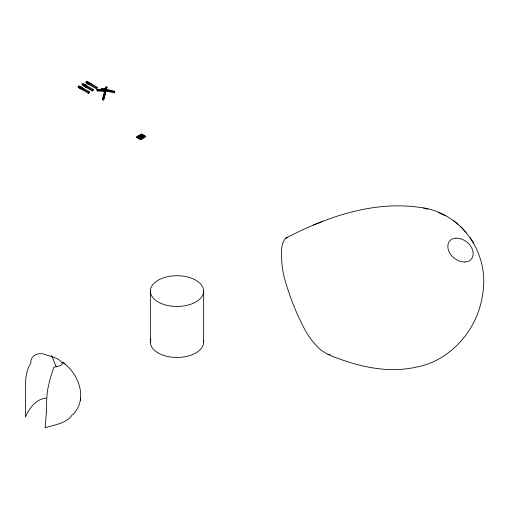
<?xml version="1.0" encoding="UTF-8"?>
<svg xmlns="http://www.w3.org/2000/svg" width="509" height="509" viewBox="0 0 509 509"><rect width="100%" height="100%" fill="white"/><g stroke="black" fill="none" stroke-linecap="round" stroke-linejoin="round"><path stroke-width="0.76" d="M46.459 411.533L45.161 427.7C54.431 424.754 66.463 423.596 72.246 414.822M72.8 414.778C88.451 398.922 78.685 373.479 62.531 362.147L65.286 364.298M102.557 89.883L105.866 90.163M103.028 89.94L102.678 89.915M104.09 89.234L104.199 88.617M103.785 91.639L103.893 91.028M104.975 90.233L105.089 89.559L103.785 89.419M80.314 400.615L80.778 398.095M104.65 90.837L104.472 91.715L105.42 91.754M104.523 90.265L104.854 89.043M104.568 90.519L104.969 89.069M104.447 91.206L105.885 91.175L105.726 91.486M105.089 89.094L104.676 90.379L104.173 89.966M102.424 99.191L105.872 86.886L107.049 87.071L103.728 99.999L102.551 99.821L102.424 99.191L103.594 99.37L103.728 99.999M104.988 90.704L105.503 88.871M105.102 90.405L105.617 88.897L105.268 90.475M102.551 99.821L104.58 92.581M105.236 90.583L104.676 90.666M105.338 90.462L105.694 89.018M105.439 90.303L105.796 89.037M105.42 90.755L104.644 90.78M105.516 90.411L105.866 89.368M103.072 99.599L105.306 91.633M105.713 90.188L106.521 87.293M105.414 91.773L105.586 90.958L104.612 90.895M105.617 90.844L105.98 89.546L105.904 90.265M106.006 90.487L106.426 89.075M103.594 99.37L107.049 87.071M105.942 91.334L104.383 91.175M106.114 90.717L106.546 89.1L106.133 89.05M106.273 90.494L106.655 89.584M106.508 90.545L106.795 89.616M106.616 90.424L106.693 89.705M85.289 85.347L85.207 85.372M86.727 86.479L86.88 86.116L84.284 84.545L85.232 84.914M84.042 86.466L84.303 85.9M85.283 85.264L85.474 84.838L84.074 83.991L83.94 84.297L84.85 84.691M85.824 85.436L86.015 85.009L85.34 85.226M106.731 91.156L114.309 92.848L114.786 91.868L114.474 91.187L101.596 88.312L101.119 89.291L101.431 89.972L104.46 90.647M101.431 89.972L101.915 88.992L101.596 88.312M80.785 87.236L81.911 88.159M81.485 87.701L79.811 86.791L82.312 88.114L81.332 87.663M81.033 89.253L81.395 88.744M89.584 83.508L88.674 82.668L89.966 83.73M89.336 83.215L90.297 83.463M88.903 84.71L89.266 84.201M80.785 88.445L79.086 87.344L79.697 86.861L81.408 87.809M79.792 86.912L79.245 87.554L80.727 88.719L80.969 88.394L79.296 87.402M79.188 87.828L79.945 86.81M79.582 87.567L79.983 87.026M79.678 87.618L80.078 87.077M79.773 87.675L80.174 87.134M79.868 87.733L80.269 87.192M79.964 87.783L80.365 87.243M80.059 87.841L80.46 87.3M80.155 87.898L80.556 87.351M80.25 87.949L80.651 87.408M80.346 88.006L80.746 87.465M80.441 88.057L80.842 87.516M80.537 88.114L80.937 87.573M81.033 87.631L80.575 88.299L80.969 88.394M80.727 88.222L81.128 87.682M80.816 88.28L81.224 87.739M81.567 87.593L81.332 87.911L79.665 86.988M87.154 83.342L87.987 82.216M87.249 83.4L88.082 82.267M87.344 83.451L88.178 82.324M87.44 83.508L88.273 82.382M87.535 83.565L88.369 82.433M87.631 83.616L88.464 82.49M87.726 83.673L88.56 82.547M87.822 83.73L88.655 82.598M88.884 82.471L87.783 84.106M88.197 83.947L89.037 82.821M88.222 83.921L89.024 82.84M88.292 84.004L89.132 82.872M88.388 84.055L89.228 82.929M89.323 82.986L88.483 84.112L89.431 83.05M285.861 238.129C280.198 243.849 281.814 253.17 281.7 260.538A80.944 64.077 83.6 0 0 282.247 266.601A75.402 59.687 83.6 0 0 283.806 275.713C289.042 295.385 296.582 314.587 306.386 332.434A76.185 60.31 83.6 0 0 311.33 339.649A81.077 64.185 83.6 0 0 314.918 343.982C321.637 352.82 332.301 356.605 342.449 359.984C365.666 368.179 391.135 372.588 415.509 367.288C451.228 361.015 478.288 328.776 482.742 293.477C489.652 252.852 461.059 211.75 419.352 207.322C372.938 200.75 326.53 216.961 285.861 238.129L287.757 237.608M78.151 86.339L79.01 85.843L89.336 91.805L89.336 92.797L88.477 93.293L78.151 87.332L78.151 86.339L88.477 92.301L89.336 91.805M82.083 84.068L82.942 83.571L93.268 89.533L93.268 90.526L92.409 91.022L82.083 85.06L82.083 84.068L92.409 90.029L93.268 89.533M86.015 81.796L86.88 81.3L97.206 87.262L97.206 88.254L96.341 88.751L86.015 82.789L86.015 81.796L96.341 87.758L97.206 87.262M103.906 89.73L107.043 89.921L107.399 91.028L106.534 91.525L97.111 90.952L96.761 89.838L97.62 89.342L101.545 89.584M107.043 89.921L106.184 90.417L96.761 89.838M137.933 137.831L142.908 135.025M139.288 138.613L144.2 135.776M139.339 138.645L144.257 135.808M313.258 225.08L322.897 221.256M46.3 398.057C35.967 398.884 29.274 408.32 25.45 417.049L25.45 386.159C25.539 378.314 26.252 369.884 30.864 363.254C29.98 355.556 38.436 351.904 44.779 354.417C50.633 356.701 59.776 357.655 62.524 363.884L60.635 365.57L53.859 367.244L50.028 379.16L47.986 388.093A36.642 12.903 -74.6 0 0 47.051 394.437L46.599 402.428A73.627 8.761 85.1 0 1 46.459 411.533M455.981 238.097L451.515 239.166L448.938 241.909A14.812 11.631 33.9 0 0 451.159 255.181A14.812 11.631 33.9 0 0 465.003 261.995M465.016 262.04L469.483 260.971L472.059 258.228A14.812 11.631 33.9 0 0 469.839 244.956A14.812 11.631 33.9 0 0 455.994 238.142M103.912 89.527L105.229 89.59L104.542 89.788M103.671 89.73L104.555 89.788M104.899 89.87L105.929 89.934M104.199 89.864L105.897 90.048M106.069 90.252C97.862 90.78 106.756 88.541 106.534 91.525M105.77 90.507L104.587 90.36M97.365 90.15L106.788 90.723M104.58 91.009L105.611 91.073M104.351 91.289L105.821 91.404M104.479 91.505L105.427 91.525M105.452 91.639L104.383 91.633L105.293 88.916M330.125 354.595L327.917 354.251M105.108 89.24L105.942 89.425M105.026 89.329L105.859 89.52M105.178 89.457L105.802 89.59M105.147 89.565L105.77 89.705M105.115 89.679L105.738 89.819M101.915 88.992L114.786 91.868M101.514 89.139L114.391 92.021M103.76 89.737L104.46 89.883M104.949 90.055L105.783 90.239M104.969 90.201L105.338 90.316L103.48 89.972M103.149 90.017L102.602 89.921M104.549 90.246L105.14 90.379M103.276 90.188L104.046 90.386M104.167 90.411L103.632 90.379M87.096 83.082L87.828 82.28M87.834 83.921L88.598 84.176L87.039 83.285L87.892 82.159L90.386 83.559M423.609 208.092L427.598 209.104M83.82 84.399L86.861 86.282L83.571 84.449M84.812 84.806L85.709 85.188M83.73 84.589L83.425 84.494L86.778 86.352M85.289 85.079L85.996 85.353M85.926 85.467L84.335 84.526M444.974 215.498L438.561 212.577M89.151 82.687L91.028 84.341M89.533 82.91L90.99 84.093M90.201 83.291L90.958 83.89L90.481 83.457M88.7 82.693L90.303 83.699M86.575 87.128L84.946 86.148L84.78 86.517L86.32 87.408C87.071 86.95 85.347 87.414 84.844 86.384M84.895 86.263L86.536 87.224M81.09 87.122L83.164 88.884M81.472 87.344L83.158 88.84M82.14 87.726L83.12 88.636M82.522 87.949L82.992 88.375M80.021 86.708L82.515 88.102M80.804 88.617L79.226 87.701L80.753 88.611M141.069 134.529L145.059 136.838M140.573 134.815L144.569 137.118M140.083 135.101L144.079 137.405M139.593 135.381L143.583 137.691M139.103 135.668L143.093 137.971M138.607 135.954L142.603 138.257M138.117 136.234L142.113 138.537M137.627 136.52L141.617 138.823M137.131 136.8L141.127 139.11M458.049 224.202L453.519 220.69M105.726 91.283L106.133 91.607M90.825 84.22L88.89 82.522L90.443 84.004M89.037 83.266L89.928 84.049M82.763 88.655L81.02 87.064L82.388 88.439M81.173 87.809L82.064 88.585M466.142 232.32L460.556 226.441M473.574 242.901L470.074 237.474M113.991 92.167L114.309 92.848M51.574 355.377L56.295 367.034M105.872 86.886L105.999 87.516M203.645 291.097A26.653 15.385 0 0 1 163.669 304.42A26.653 15.385 0 0 1 163.669 277.774A26.653 15.385 0 0 1 203.645 291.097L203.645 342.073M150.34 291.097L150.34 342.073M96.341 87.758L96.341 88.751M92.409 90.029L92.409 91.022M88.477 92.301L88.477 93.293M203.498 340.483A26.653 15.385 0 0 1 175.624 357.439A26.653 15.385 0 0 1 150.906 338.918M141.712 134.052L136.304 137.175L140.484 139.587L145.892 136.463L141.712 134.052M141.559 134.249L136.641 137.086L140.637 139.39L145.555 136.552L141.559 134.249"/></g></svg>
